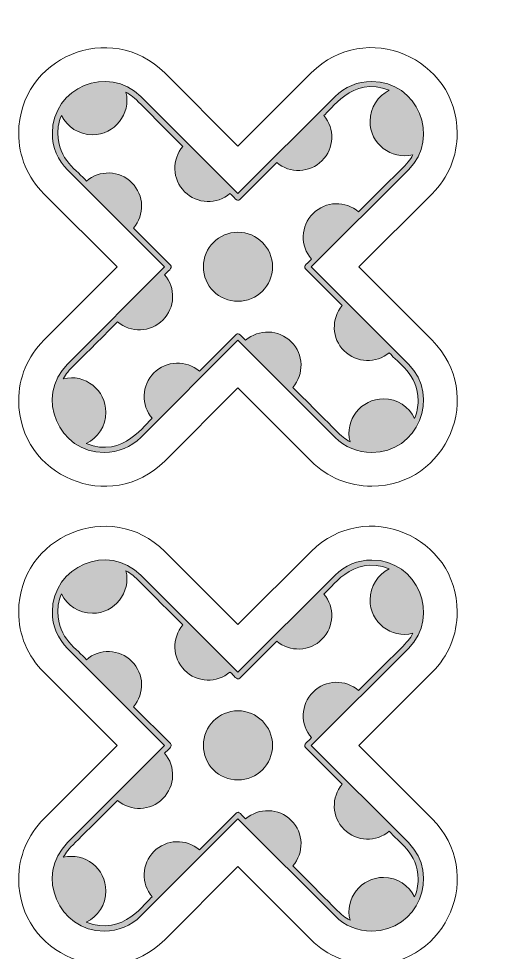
# Model space of a CAD drawing. Header units: inches. Extents: x -11.7 to 1.7, y -9.1 to -3.1.
# Drawn here: x -5.586 to -3.801, y -6.928 to -3.364 of the extents above; entities that cross this region are included whole.
import ezdxf

# ---------------------------------------------------------------- set-up
doc = ezdxf.new("R2010")
doc.units = ezdxf.units.IN
doc.header["$MEASUREMENT"] = 0
doc.layers.add('_U+0421_U+043B_U+043E_U+0439 1', color=7, linetype='Continuous')

msp = doc.modelspace()

# ---------------------------------------------------------------- hatches: boundary and pattern name
at = {"layer": '_U+0421_U+043B_U+043E_U+0439 1', "true_color": 0xffffff}
h = msp.add_hatch(color=7, dxfattribs=at)
h.dxf.hatch_style = 2
edge = h.paths.add_edge_path()
edge.add_spline(control_points=[(-4.469, -4.312), (-4.469, -4.312), (-4.0986, -3.9416), (-4.0986, -3.9416), (-3.9732, -3.8162), (-4.0641, -3.6037), (-4.2385, -3.6037), (-4.2914, -3.6037), (-4.3411, -3.6243), (-4.3785, -3.6617), (-4.3785, -3.6617), (-4.7489, -4.0321), (-4.7489, -4.0321), (-4.7489, -4.0321), (-5.1194, -3.6617), (-5.1194, -3.6617), (-5.2447, -3.5363), (-5.4573, -3.6271), (-5.4573, -3.8016), (-5.4573, -3.8545), (-5.4367, -3.9042), (-5.3993, -3.9416), (-5.3993, -3.9416), (-5.0288, -4.312), (-5.0288, -4.312), (-5.0288, -4.312), (-5.3993, -4.6825), (-5.3993, -4.6825), (-5.5246, -4.8078), (-5.4338, -5.0204), (-5.2594, -5.0204), (-5.2065, -5.0204), (-5.1568, -4.9998), (-5.1194, -4.9624), (-5.1194, -4.9624), (-4.7489, -4.5919), (-4.7489, -4.5919), (-4.7489, -4.5919), (-4.3785, -4.9624), (-4.3785, -4.9624), (-4.3411, -4.9998), (-4.2914, -5.0204), (-4.2385, -5.0204), (-4.0638, -5.0204), (-3.9735, -4.8076), (-4.0986, -4.6825), (-4.0986, -4.6825), (-4.469, -4.312), (-4.469, -4.312)], knot_values=[0, 0, 0, 0, 1, 1, 1, 2, 2, 2, 3, 3, 3, 4, 4, 4, 5, 5, 5, 6, 6, 6, 7, 7, 7, 8, 8, 8, 9, 9, 9, 10, 10, 10, 11, 11, 11, 12, 12, 12, 13, 13, 13, 14, 14, 14, 15, 15, 15, 16, 16, 16, 16], degree=3, periodic=1)
edge = h.paths.add_edge_path()
edge.add_spline(control_points=[(-4.0747, -4.8899), (-4.096, -4.8458), (-4.141, -4.8152), (-4.1933, -4.8152), (-4.279, -4.8152), (-4.3423, -4.896), (-4.3212, -4.9791), (-4.3615, -4.9578), (-4.364, -4.9441), (-4.5397, -4.7717), (-4.4959, -4.7216), (-4.4978, -4.6455), (-4.5455, -4.5978), (-4.5933, -4.55), (-4.6694, -4.5482), (-4.7195, -4.5919), (-4.7345, -4.5778), (-4.7458, -4.5594), (-4.7563, -4.5698), (-4.7563, -4.5698), (-4.8963, -4.7098), (-4.8963, -4.7098), (-4.9464, -4.6666), (-5.0221, -4.6687), (-5.0697, -4.7162), (-5.1172, -4.7638), (-5.1193, -4.8395), (-5.076, -4.8896), (-5.0988, -4.9045), (-5.1856, -5.0458), (-5.3281, -4.9857), (-5.2837, -4.9645), (-5.253, -4.9193), (-5.253, -4.8668), (-5.253, -4.7819), (-5.3324, -4.7186), (-5.4154, -4.7387), (-5.3943, -4.6995), (-5.3813, -4.6971), (-5.2086, -4.5213), (-5.1585, -4.5642), (-5.083, -4.5621), (-5.0355, -4.5147), (-4.988, -4.4672), (-4.9859, -4.3917), (-5.0289, -4.3415), (-5.0179, -4.3278), (-4.9951, -4.3163), (-5.0067, -4.3047), (-5.0067, -4.3047), (-5.1476, -4.1638), (-5.1476, -4.1638), (-5.1043, -4.1137), (-5.1064, -4.0381), (-5.1539, -3.9905), (-5.2015, -3.9429), (-5.2772, -3.9409), (-5.3273, -3.9841), (-5.3596, -3.9441), (-5.4364, -3.904), (-5.4364, -3.8016), (-5.4364, -3.7777), (-5.4317, -3.7546), (-5.4228, -3.7332), (-5.4013, -3.777), (-5.3565, -3.8072), (-5.3045, -3.8072), (-5.2198, -3.8072), (-5.1565, -3.7281), (-5.1763, -3.6451), (-5.1365, -3.6663), (-5.134, -3.6798), (-4.959, -3.8516), (-5.002, -3.9017), (-4.9998, -3.9772), (-4.9524, -4.0247), (-4.9049, -4.0721), (-4.8294, -4.0743), (-4.7793, -4.0313), (-4.7645, -4.0432), (-4.7532, -4.0659), (-4.7416, -4.0542), (-4.7416, -4.0542), (-4.6007, -3.9134), (-4.6007, -3.9134), (-4.5506, -3.9558), (-4.4755, -3.9535), (-4.4282, -3.9062), (-4.3809, -3.8589), (-4.3786, -3.7838), (-4.4211, -3.7337), (-4.3984, -3.7189), (-4.3132, -3.5797), (-4.1715, -3.6376), (-4.215, -3.6592), (-4.2449, -3.7038), (-4.2449, -3.7556), (-4.2449, -3.8411), (-4.1646, -3.9043), (-4.0815, -3.8836), (-4.1032, -3.9249), (-4.1199, -3.93), (-4.2884, -4.1019), (-4.3385, -4.0582), (-4.4146, -4.06), (-4.4624, -4.1078), (-4.5101, -4.1555), (-4.512, -4.2316), (-4.4682, -4.2817), (-4.4801, -4.2965), (-4.5028, -4.3078), (-4.4911, -4.3194), (-4.4911, -4.3194), (-4.3511, -4.4594), (-4.3511, -4.4594), (-4.3936, -4.5096), (-4.3912, -4.5847), (-4.3439, -4.6319), (-4.2967, -4.6792), (-4.2216, -4.6815), (-4.1714, -4.6391), (-4.1386, -4.6797), (-4.0614, -4.7198), (-4.0614, -4.8224), (-4.0614, -4.846), (-4.066, -4.8688), (-4.0747, -4.8899)], knot_values=[0, 0, 0, 0, 0.013889, 0.013889, 0.013889, 0.027778, 0.027778, 0.027778, 0.041667, 0.041667, 0.041667, 0.055556, 0.055556, 0.055556, 0.069444, 0.069444, 0.069444, 0.083333, 0.083333, 0.083333, 0.097222, 0.097222, 0.097222, 0.111111, 0.111111, 0.111111, 0.125, 0.125, 0.125, 0.138889, 0.138889, 0.138889, 0.152778, 0.152778, 0.152778, 0.166667, 0.166667, 0.166667, 0.180556, 0.180556, 0.180556, 0.194444, 0.194444, 0.194444, 0.208333, 0.208333, 0.208333, 0.222222, 0.222222, 0.222222, 0.236111, 0.236111, 0.236111, 0.25, 0.25, 0.25, 0.263889, 0.263889, 0.263889, 0.277778, 0.277778, 0.277778, 0.291667, 0.291667, 0.291667, 0.305556, 0.305556, 0.305556, 0.319444, 0.319444, 0.319444, 0.333333, 0.333333, 0.333333, 0.347222, 0.347222, 0.347222, 0.361111, 0.361111, 0.361111, 0.375, 0.375, 0.375, 0.388889, 0.388889, 0.388889, 0.402778, 0.402778, 0.402778, 0.416667, 0.416667, 0.416667, 0.430556, 0.430556, 0.430556, 0.444444, 0.444444, 0.444444, 0.458333, 0.458333, 0.458333, 0.472222, 0.472222, 0.472222, 0.486111, 0.486111, 0.486111, 0.5, 0.5, 0.5, 0.513889, 0.513889, 0.513889, 0.527778, 0.527778, 0.527778, 0.541667, 0.541667, 0.541667, 0.555556, 0.555556, 0.555556, 0.569444, 0.569444, 0.569444, 0.583333, 0.583333, 0.583333, 0.583333], degree=3, periodic=0)
edge.add_line((-4.0747, -4.8899), (-4.0747, -4.8899))
edge = h.paths.add_edge_path()
edge.add_spline(control_points=[(-4.7489, -4.1793), (-4.6761, -4.1793), (-4.617, -4.2384), (-4.617, -4.3112), (-4.617, -4.3841), (-4.6761, -4.4431), (-4.7489, -4.4431), (-4.8218, -4.4431), (-4.8808, -4.3841), (-4.8808, -4.3112), (-4.8808, -4.2384), (-4.8218, -4.1793), (-4.7489, -4.1793)], knot_values=[0, 0, 0, 0, 0.013889, 0.013889, 0.013889, 0.027778, 0.027778, 0.027778, 0.041667, 0.041667, 0.041667, 0.055556, 0.055556, 0.055556, 0.055556], degree=3, periodic=0)
edge.add_line((-4.7489, -4.1793), (-4.7489, -4.1793))
h = msp.add_hatch(color=7, dxfattribs=at)
h.dxf.hatch_style = 2
edge = h.paths.add_edge_path()
edge.add_spline(control_points=[(-4.469, -6.1389), (-4.469, -6.1389), (-4.0986, -5.7684), (-4.0986, -5.7684), (-3.9732, -5.6431), (-4.0641, -5.4306), (-4.2385, -5.4306), (-4.2914, -5.4306), (-4.3411, -5.4511), (-4.3785, -5.4885), (-4.3785, -5.4885), (-4.7489, -5.859), (-4.7489, -5.859), (-4.7489, -5.859), (-5.1194, -5.4885), (-5.1194, -5.4885), (-5.2447, -5.3632), (-5.4573, -5.454), (-5.4573, -5.6285), (-5.4573, -5.6813), (-5.4367, -5.731), (-5.3993, -5.7684), (-5.3993, -5.7684), (-5.0288, -6.1389), (-5.0288, -6.1389), (-5.0288, -6.1389), (-5.3993, -6.5094), (-5.3993, -6.5094), (-5.5246, -6.6347), (-5.4338, -6.8472), (-5.2594, -6.8472), (-5.2065, -6.8472), (-5.1568, -6.8266), (-5.1194, -6.7893), (-5.1194, -6.7893), (-4.7489, -6.4188), (-4.7489, -6.4188), (-4.7489, -6.4188), (-4.3785, -6.7893), (-4.3785, -6.7893), (-4.3411, -6.8266), (-4.2914, -6.8472), (-4.2385, -6.8472), (-4.0638, -6.8472), (-3.9735, -6.6344), (-4.0986, -6.5094), (-4.0986, -6.5094), (-4.469, -6.1389), (-4.469, -6.1389)], knot_values=[0, 0, 0, 0, 1, 1, 1, 2, 2, 2, 3, 3, 3, 4, 4, 4, 5, 5, 5, 6, 6, 6, 7, 7, 7, 8, 8, 8, 9, 9, 9, 10, 10, 10, 11, 11, 11, 12, 12, 12, 13, 13, 13, 14, 14, 14, 15, 15, 15, 16, 16, 16, 16], degree=3, periodic=1)
edge = h.paths.add_edge_path()
edge.add_spline(control_points=[(-4.0747, -6.7168), (-4.096, -6.6727), (-4.141, -6.6421), (-4.1933, -6.6421), (-4.279, -6.6421), (-4.3423, -6.7228), (-4.3212, -6.806), (-4.3615, -6.7847), (-4.364, -6.771), (-4.5397, -6.5986), (-4.4959, -6.5485), (-4.4978, -6.4724), (-4.5455, -6.4246), (-4.5933, -6.3769), (-4.6694, -6.375), (-4.7195, -6.4188), (-4.7345, -6.4047), (-4.7458, -6.3862), (-4.7563, -6.3967), (-4.7563, -6.3967), (-4.8963, -6.5367), (-4.8963, -6.5367), (-4.9464, -6.4935), (-5.0221, -6.4955), (-5.0697, -6.5431), (-5.1172, -6.5906), (-5.1193, -6.6663), (-5.076, -6.7164), (-5.0988, -6.7313), (-5.1856, -6.8726), (-5.3281, -6.8125), (-5.2837, -6.7913), (-5.253, -6.7462), (-5.253, -6.6937), (-5.253, -6.6088), (-5.3324, -6.5454), (-5.4154, -6.5655), (-5.3943, -6.5263), (-5.3813, -6.524), (-5.2086, -6.3481), (-5.1585, -6.3911), (-5.083, -6.389), (-5.0355, -6.3415), (-4.988, -6.294), (-4.9859, -6.2185), (-5.0289, -6.1684), (-5.0179, -6.1546), (-4.9951, -6.1431), (-5.0067, -6.1315), (-5.0067, -6.1315), (-5.1476, -5.9907), (-5.1476, -5.9907), (-5.1043, -5.9406), (-5.1064, -5.8649), (-5.1539, -5.8174), (-5.2015, -5.7698), (-5.2772, -5.7677), (-5.3273, -5.811), (-5.3596, -5.771), (-5.4364, -5.7309), (-5.4364, -5.6285), (-5.4364, -5.6046), (-5.4317, -5.5815), (-5.4228, -5.5601), (-5.4013, -5.6038), (-5.3565, -5.634), (-5.3045, -5.634), (-5.2198, -5.634), (-5.1565, -5.5549), (-5.1763, -5.472), (-5.1365, -5.4932), (-5.134, -5.5066), (-4.959, -5.6784), (-5.002, -5.7285), (-4.9998, -5.8041), (-4.9524, -5.8515), (-4.9049, -5.899), (-4.8294, -5.9011), (-4.7793, -5.8581), (-4.7645, -5.87), (-4.7532, -5.8928), (-4.7416, -5.8811), (-4.7416, -5.8811), (-4.6007, -5.7402), (-4.6007, -5.7402), (-4.5506, -5.7827), (-4.4755, -5.7804), (-4.4282, -5.7331), (-4.3809, -5.6858), (-4.3786, -5.6107), (-4.4211, -5.5606), (-4.3984, -5.5458), (-4.3132, -5.4066), (-4.1715, -5.4645), (-4.215, -5.4861), (-4.2449, -5.5307), (-4.2449, -5.5825), (-4.2449, -5.668), (-4.1646, -5.7312), (-4.0815, -5.7104), (-4.1032, -5.7518), (-4.1199, -5.7569), (-4.2884, -5.9288), (-4.3385, -5.885), (-4.4146, -5.8869), (-4.4624, -5.9347), (-4.5101, -5.9824), (-4.512, -6.0585), (-4.4682, -6.1086), (-4.4801, -6.1233), (-4.5028, -6.1346), (-4.4911, -6.1463), (-4.4911, -6.1463), (-4.3511, -6.2863), (-4.3511, -6.2863), (-4.3936, -6.3364), (-4.3912, -6.4115), (-4.3439, -6.4588), (-4.2967, -6.5061), (-4.2216, -6.5084), (-4.1714, -6.466), (-4.1386, -6.5066), (-4.0614, -6.5467), (-4.0614, -6.6493), (-4.0614, -6.6728), (-4.066, -6.6957), (-4.0747, -6.7168)], knot_values=[0, 0, 0, 0, 0.013889, 0.013889, 0.013889, 0.027778, 0.027778, 0.027778, 0.041667, 0.041667, 0.041667, 0.055556, 0.055556, 0.055556, 0.069444, 0.069444, 0.069444, 0.083333, 0.083333, 0.083333, 0.097222, 0.097222, 0.097222, 0.111111, 0.111111, 0.111111, 0.125, 0.125, 0.125, 0.138889, 0.138889, 0.138889, 0.152778, 0.152778, 0.152778, 0.166667, 0.166667, 0.166667, 0.180556, 0.180556, 0.180556, 0.194444, 0.194444, 0.194444, 0.208333, 0.208333, 0.208333, 0.222222, 0.222222, 0.222222, 0.236111, 0.236111, 0.236111, 0.25, 0.25, 0.25, 0.263889, 0.263889, 0.263889, 0.277778, 0.277778, 0.277778, 0.291667, 0.291667, 0.291667, 0.305556, 0.305556, 0.305556, 0.319444, 0.319444, 0.319444, 0.333333, 0.333333, 0.333333, 0.347222, 0.347222, 0.347222, 0.361111, 0.361111, 0.361111, 0.375, 0.375, 0.375, 0.388889, 0.388889, 0.388889, 0.402778, 0.402778, 0.402778, 0.416667, 0.416667, 0.416667, 0.430556, 0.430556, 0.430556, 0.444444, 0.444444, 0.444444, 0.458333, 0.458333, 0.458333, 0.472222, 0.472222, 0.472222, 0.486111, 0.486111, 0.486111, 0.5, 0.5, 0.5, 0.513889, 0.513889, 0.513889, 0.527778, 0.527778, 0.527778, 0.541667, 0.541667, 0.541667, 0.555556, 0.555556, 0.555556, 0.569444, 0.569444, 0.569444, 0.583333, 0.583333, 0.583333, 0.583333], degree=3, periodic=0)
edge.add_line((-4.0747, -6.7168), (-4.0747, -6.7168))
edge = h.paths.add_edge_path()
edge.add_spline(control_points=[(-4.7489, -6.0062), (-4.6761, -6.0062), (-4.617, -6.0652), (-4.617, -6.1381), (-4.617, -6.2109), (-4.6761, -6.27), (-4.7489, -6.27), (-4.8218, -6.27), (-4.8808, -6.2109), (-4.8808, -6.1381), (-4.8808, -6.0652), (-4.8218, -6.0062), (-4.7489, -6.0062)], knot_values=[0, 0, 0, 0, 0.013889, 0.013889, 0.013889, 0.027778, 0.027778, 0.027778, 0.041667, 0.041667, 0.041667, 0.055556, 0.055556, 0.055556, 0.055556], degree=3, periodic=0)
edge.add_line((-4.7489, -6.0062), (-4.7489, -6.0062))

# ---------------------------------------------------------------- linework, layer by layer
at = {"layer": '_U+0421_U+043B_U+043E_U+0439 1', "color": 1, "lineweight": 9, "true_color": 0xff0000}
for points in [[(-4.2385, -5.1488), (-4.3257, -5.1488), (-4.4077, -5.1149), (-4.4693, -5.0532), (-4.4693, -5.0532), (-4.7489, -4.7736), (-4.7489, -4.7736), (-4.7489, -4.7736), (-5.0286, -5.0532), (-5.0286, -5.0532), (-5.2352, -5.2599), (-5.5857, -5.1102), (-5.5857, -4.8224), (-5.5857, -4.7353), (-5.5518, -4.6533), (-5.4901, -4.5917), (-5.4901, -4.5917), (-5.2105, -4.312), (-5.2105, -4.312), (-5.2105, -4.312), (-5.4901, -4.0324), (-5.4901, -4.0324), (-5.5518, -3.9708), (-5.5857, -3.8888), (-5.5857, -3.8016), (-5.5857, -3.5135), (-5.2348, -3.3645), (-5.0286, -3.5708), (-5.0286, -3.5708), (-4.7489, -3.8504), (-4.7489, -3.8504), (-4.7489, -3.8504), (-4.4693, -3.5708), (-4.4693, -3.5708), (-4.2627, -3.3642), (-3.9121, -3.5139), (-3.9121, -3.8016), (-3.9121, -3.8888), (-3.9461, -3.9708), (-4.0077, -4.0324), (-4.0077, -4.0324), (-4.2874, -4.312), (-4.2874, -4.312), (-4.2874, -4.312), (-4.0077, -4.5917), (-4.0077, -4.5917), (-3.8011, -4.7983), (-3.9508, -5.1488), (-4.2385, -5.1488)], [(-4.2385, -6.9757), (-4.3257, -6.9757), (-4.4077, -6.9417), (-4.4693, -6.8801), (-4.4693, -6.8801), (-4.7489, -6.6005), (-4.7489, -6.6005), (-4.7489, -6.6005), (-5.0286, -6.8801), (-5.0286, -6.8801), (-5.2352, -7.0867), (-5.5857, -6.9371), (-5.5857, -6.6493), (-5.5857, -6.5621), (-5.5518, -6.4802), (-5.4901, -6.4185), (-5.4901, -6.4185), (-5.2105, -6.1389), (-5.2105, -6.1389), (-5.2105, -6.1389), (-5.4901, -5.8593), (-5.4901, -5.8593), (-5.5518, -5.7976), (-5.5857, -5.7157), (-5.5857, -5.6285), (-5.5857, -5.3404), (-5.2348, -5.1914), (-5.0286, -5.3977), (-5.0286, -5.3977), (-4.7489, -5.6773), (-4.7489, -5.6773), (-4.7489, -5.6773), (-4.4693, -5.3977), (-4.4693, -5.3977), (-4.2627, -5.191), (-3.9121, -5.3407), (-3.9121, -5.6285), (-3.9121, -5.7157), (-3.9461, -5.7976), (-4.0077, -5.8593), (-4.0077, -5.8593), (-4.2874, -6.1389), (-4.2874, -6.1389), (-4.2874, -6.1389), (-4.0077, -6.4185), (-4.0077, -6.4185), (-3.8011, -6.6251), (-3.9508, -6.9757), (-4.2385, -6.9757)]]:
    msp.add_open_spline(points, degree=3, knots=[0, 0, 0, 0, 1, 1, 1, 2, 2, 2, 3, 3, 3, 4, 4, 4, 5, 5, 5, 6, 6, 6, 7, 7, 7, 8, 8, 8, 9, 9, 9, 10, 10, 10, 11, 11, 11, 12, 12, 12, 13, 13, 13, 14, 14, 14, 15, 15, 15, 16, 16, 16, 16], dxfattribs=at)
at = {"layer": '_U+0421_U+043B_U+043E_U+0439 1', "lineweight": 0}
for points, knots in [([(-4.469, -4.312), (-4.469, -4.312), (-4.0986, -3.9416), (-4.0986, -3.9416), (-3.9732, -3.8162), (-4.0641, -3.6037), (-4.2385, -3.6037), (-4.2914, -3.6037), (-4.3411, -3.6243), (-4.3785, -3.6617), (-4.3785, -3.6617), (-4.7489, -4.0321), (-4.7489, -4.0321), (-4.7489, -4.0321), (-5.1194, -3.6617), (-5.1194, -3.6617), (-5.2447, -3.5363), (-5.4573, -3.6271), (-5.4573, -3.8016), (-5.4573, -3.8545), (-5.4367, -3.9042), (-5.3993, -3.9416), (-5.3993, -3.9416), (-5.0288, -4.312), (-5.0288, -4.312), (-5.0288, -4.312), (-5.3993, -4.6825), (-5.3993, -4.6825), (-5.5246, -4.8078), (-5.4338, -5.0204), (-5.2594, -5.0204), (-5.2065, -5.0204), (-5.1568, -4.9998), (-5.1194, -4.9624), (-5.1194, -4.9624), (-4.7489, -4.5919), (-4.7489, -4.5919), (-4.7489, -4.5919), (-4.3785, -4.9624), (-4.3785, -4.9624), (-4.3411, -4.9998), (-4.2914, -5.0204), (-4.2385, -5.0204), (-4.0638, -5.0204), (-3.9735, -4.8076), (-4.0986, -4.6825), (-4.0986, -4.6825), (-4.469, -4.312), (-4.469, -4.312)], [0, 0, 0, 0, 1, 1, 1, 2, 2, 2, 3, 3, 3, 4, 4, 4, 5, 5, 5, 6, 6, 6, 7, 7, 7, 8, 8, 8, 9, 9, 9, 10, 10, 10, 11, 11, 11, 12, 12, 12, 13, 13, 13, 14, 14, 14, 15, 15, 15, 16, 16, 16, 16]), ([(-4.0747, -4.8899), (-4.096, -4.8458), (-4.141, -4.8152), (-4.1933, -4.8152), (-4.279, -4.8152), (-4.3423, -4.896), (-4.3212, -4.9791), (-4.3615, -4.9578), (-4.364, -4.9441), (-4.5397, -4.7717), (-4.4959, -4.7216), (-4.4978, -4.6455), (-4.5455, -4.5978), (-4.5933, -4.55), (-4.6694, -4.5482), (-4.7195, -4.5919), (-4.7345, -4.5778), (-4.7458, -4.5594), (-4.7563, -4.5698), (-4.7563, -4.5698), (-4.8963, -4.7098), (-4.8963, -4.7098), (-4.9464, -4.6666), (-5.0221, -4.6687), (-5.0697, -4.7162), (-5.1172, -4.7638), (-5.1193, -4.8395), (-5.076, -4.8896), (-5.0988, -4.9045), (-5.1856, -5.0458), (-5.3281, -4.9857), (-5.2837, -4.9645), (-5.253, -4.9193), (-5.253, -4.8668), (-5.253, -4.7819), (-5.3324, -4.7186), (-5.4154, -4.7387), (-5.3943, -4.6995), (-5.3813, -4.6971), (-5.2086, -4.5213), (-5.1585, -4.5642), (-5.083, -4.5621), (-5.0355, -4.5147), (-4.988, -4.4672), (-4.9859, -4.3917), (-5.0289, -4.3415), (-5.0179, -4.3278), (-4.9951, -4.3163), (-5.0067, -4.3047), (-5.0067, -4.3047), (-5.1476, -4.1638), (-5.1476, -4.1638), (-5.1043, -4.1137), (-5.1064, -4.0381), (-5.1539, -3.9905), (-5.2015, -3.9429), (-5.2772, -3.9409), (-5.3273, -3.9841), (-5.3596, -3.9441), (-5.4364, -3.904), (-5.4364, -3.8016), (-5.4364, -3.7777), (-5.4317, -3.7546), (-5.4228, -3.7332), (-5.4013, -3.777), (-5.3565, -3.8072), (-5.3045, -3.8072), (-5.2198, -3.8072), (-5.1565, -3.7281), (-5.1763, -3.6451), (-5.1365, -3.6663), (-5.134, -3.6798), (-4.959, -3.8516), (-5.002, -3.9017), (-4.9998, -3.9772), (-4.9524, -4.0247), (-4.9049, -4.0721), (-4.8294, -4.0743), (-4.7793, -4.0313), (-4.7645, -4.0432), (-4.7532, -4.0659), (-4.7416, -4.0542), (-4.7416, -4.0542), (-4.6007, -3.9134), (-4.6007, -3.9134), (-4.5506, -3.9558), (-4.4755, -3.9535), (-4.4282, -3.9062), (-4.3809, -3.8589), (-4.3786, -3.7838), (-4.4211, -3.7337), (-4.3984, -3.7189), (-4.3132, -3.5797), (-4.1715, -3.6376), (-4.215, -3.6592), (-4.2449, -3.7038), (-4.2449, -3.7556), (-4.2449, -3.8411), (-4.1646, -3.9043), (-4.0815, -3.8836), (-4.1032, -3.9249), (-4.1199, -3.93), (-4.2884, -4.1019), (-4.3385, -4.0582), (-4.4146, -4.06), (-4.4624, -4.1078), (-4.5101, -4.1555), (-4.512, -4.2316), (-4.4682, -4.2817), (-4.4801, -4.2965), (-4.5028, -4.3078), (-4.4911, -4.3194), (-4.4911, -4.3194), (-4.3511, -4.4594), (-4.3511, -4.4594), (-4.3936, -4.5096), (-4.3912, -4.5847), (-4.3439, -4.6319), (-4.2967, -4.6792), (-4.2216, -4.6815), (-4.1714, -4.6391), (-4.1386, -4.6797), (-4.0614, -4.7198), (-4.0614, -4.8224), (-4.0614, -4.846), (-4.066, -4.8688), (-4.0747, -4.8899)], [0, 0, 0, 0, 1, 1, 1, 2, 2, 2, 3, 3, 3, 4, 4, 4, 5, 5, 5, 6, 6, 6, 7, 7, 7, 8, 8, 8, 9, 9, 9, 10, 10, 10, 11, 11, 11, 12, 12, 12, 13, 13, 13, 14, 14, 14, 15, 15, 15, 16, 16, 16, 17, 17, 17, 18, 18, 18, 19, 19, 19, 20, 20, 20, 21, 21, 21, 22, 22, 22, 23, 23, 23, 24, 24, 24, 25, 25, 25, 26, 26, 26, 27, 27, 27, 28, 28, 28, 29, 29, 29, 30, 30, 30, 31, 31, 31, 32, 32, 32, 33, 33, 33, 34, 34, 34, 35, 35, 35, 36, 36, 36, 37, 37, 37, 38, 38, 38, 39, 39, 39, 40, 40, 40, 41, 41, 41, 42, 42, 42, 42]), ([(-4.7489, -4.1793), (-4.6761, -4.1793), (-4.617, -4.2384), (-4.617, -4.3112), (-4.617, -4.3841), (-4.6761, -4.4431), (-4.7489, -4.4431), (-4.8218, -4.4431), (-4.8808, -4.3841), (-4.8808, -4.3112), (-4.8808, -4.2384), (-4.8218, -4.1793), (-4.7489, -4.1793)], [0, 0, 0, 0, 1, 1, 1, 2, 2, 2, 3, 3, 3, 4, 4, 4, 4]), ([(-4.469, -6.1389), (-4.469, -6.1389), (-4.0986, -5.7684), (-4.0986, -5.7684), (-3.9732, -5.6431), (-4.0641, -5.4306), (-4.2385, -5.4306), (-4.2914, -5.4306), (-4.3411, -5.4511), (-4.3785, -5.4885), (-4.3785, -5.4885), (-4.7489, -5.859), (-4.7489, -5.859), (-4.7489, -5.859), (-5.1194, -5.4885), (-5.1194, -5.4885), (-5.2447, -5.3632), (-5.4573, -5.454), (-5.4573, -5.6285), (-5.4573, -5.6813), (-5.4367, -5.731), (-5.3993, -5.7684), (-5.3993, -5.7684), (-5.0288, -6.1389), (-5.0288, -6.1389), (-5.0288, -6.1389), (-5.3993, -6.5094), (-5.3993, -6.5094), (-5.5246, -6.6347), (-5.4338, -6.8472), (-5.2594, -6.8472), (-5.2065, -6.8472), (-5.1568, -6.8266), (-5.1194, -6.7893), (-5.1194, -6.7893), (-4.7489, -6.4188), (-4.7489, -6.4188), (-4.7489, -6.4188), (-4.3785, -6.7893), (-4.3785, -6.7893), (-4.3411, -6.8266), (-4.2914, -6.8472), (-4.2385, -6.8472), (-4.0638, -6.8472), (-3.9735, -6.6344), (-4.0986, -6.5094), (-4.0986, -6.5094), (-4.469, -6.1389), (-4.469, -6.1389)], [0, 0, 0, 0, 1, 1, 1, 2, 2, 2, 3, 3, 3, 4, 4, 4, 5, 5, 5, 6, 6, 6, 7, 7, 7, 8, 8, 8, 9, 9, 9, 10, 10, 10, 11, 11, 11, 12, 12, 12, 13, 13, 13, 14, 14, 14, 15, 15, 15, 16, 16, 16, 16]), ([(-4.0747, -6.7168), (-4.096, -6.6727), (-4.141, -6.6421), (-4.1933, -6.6421), (-4.279, -6.6421), (-4.3423, -6.7228), (-4.3212, -6.806), (-4.3615, -6.7847), (-4.364, -6.771), (-4.5397, -6.5986), (-4.4959, -6.5485), (-4.4978, -6.4724), (-4.5455, -6.4246), (-4.5933, -6.3769), (-4.6694, -6.375), (-4.7195, -6.4188), (-4.7345, -6.4047), (-4.7458, -6.3862), (-4.7563, -6.3967), (-4.7563, -6.3967), (-4.8963, -6.5367), (-4.8963, -6.5367), (-4.9464, -6.4935), (-5.0221, -6.4955), (-5.0697, -6.5431), (-5.1172, -6.5906), (-5.1193, -6.6663), (-5.076, -6.7164), (-5.0988, -6.7313), (-5.1856, -6.8726), (-5.3281, -6.8125), (-5.2837, -6.7913), (-5.253, -6.7462), (-5.253, -6.6937), (-5.253, -6.6088), (-5.3324, -6.5454), (-5.4154, -6.5655), (-5.3943, -6.5263), (-5.3813, -6.524), (-5.2086, -6.3481), (-5.1585, -6.3911), (-5.083, -6.389), (-5.0355, -6.3415), (-4.988, -6.294), (-4.9859, -6.2185), (-5.0289, -6.1684), (-5.0179, -6.1546), (-4.9951, -6.1431), (-5.0067, -6.1315), (-5.0067, -6.1315), (-5.1476, -5.9907), (-5.1476, -5.9907), (-5.1043, -5.9406), (-5.1064, -5.8649), (-5.1539, -5.8174), (-5.2015, -5.7698), (-5.2772, -5.7677), (-5.3273, -5.811), (-5.3596, -5.771), (-5.4364, -5.7309), (-5.4364, -5.6285), (-5.4364, -5.6046), (-5.4317, -5.5815), (-5.4228, -5.5601), (-5.4013, -5.6038), (-5.3565, -5.634), (-5.3045, -5.634), (-5.2198, -5.634), (-5.1565, -5.5549), (-5.1763, -5.472), (-5.1365, -5.4932), (-5.134, -5.5066), (-4.959, -5.6784), (-5.002, -5.7285), (-4.9998, -5.8041), (-4.9524, -5.8515), (-4.9049, -5.899), (-4.8294, -5.9011), (-4.7793, -5.8581), (-4.7645, -5.87), (-4.7532, -5.8928), (-4.7416, -5.8811), (-4.7416, -5.8811), (-4.6007, -5.7402), (-4.6007, -5.7402), (-4.5506, -5.7827), (-4.4755, -5.7804), (-4.4282, -5.7331), (-4.3809, -5.6858), (-4.3786, -5.6107), (-4.4211, -5.5606), (-4.3984, -5.5458), (-4.3132, -5.4066), (-4.1715, -5.4645), (-4.215, -5.4861), (-4.2449, -5.5307), (-4.2449, -5.5825), (-4.2449, -5.668), (-4.1646, -5.7312), (-4.0815, -5.7104), (-4.1032, -5.7518), (-4.1199, -5.7569), (-4.2884, -5.9288), (-4.3385, -5.885), (-4.4146, -5.8869), (-4.4624, -5.9347), (-4.5101, -5.9824), (-4.512, -6.0585), (-4.4682, -6.1086), (-4.4801, -6.1233), (-4.5028, -6.1346), (-4.4911, -6.1463), (-4.4911, -6.1463), (-4.3511, -6.2863), (-4.3511, -6.2863), (-4.3936, -6.3364), (-4.3912, -6.4115), (-4.3439, -6.4588), (-4.2967, -6.5061), (-4.2216, -6.5084), (-4.1714, -6.466), (-4.1386, -6.5066), (-4.0614, -6.5467), (-4.0614, -6.6493), (-4.0614, -6.6728), (-4.066, -6.6957), (-4.0747, -6.7168)], [0, 0, 0, 0, 1, 1, 1, 2, 2, 2, 3, 3, 3, 4, 4, 4, 5, 5, 5, 6, 6, 6, 7, 7, 7, 8, 8, 8, 9, 9, 9, 10, 10, 10, 11, 11, 11, 12, 12, 12, 13, 13, 13, 14, 14, 14, 15, 15, 15, 16, 16, 16, 17, 17, 17, 18, 18, 18, 19, 19, 19, 20, 20, 20, 21, 21, 21, 22, 22, 22, 23, 23, 23, 24, 24, 24, 25, 25, 25, 26, 26, 26, 27, 27, 27, 28, 28, 28, 29, 29, 29, 30, 30, 30, 31, 31, 31, 32, 32, 32, 33, 33, 33, 34, 34, 34, 35, 35, 35, 36, 36, 36, 37, 37, 37, 38, 38, 38, 39, 39, 39, 40, 40, 40, 41, 41, 41, 42, 42, 42, 42]), ([(-4.7489, -6.0062), (-4.6761, -6.0062), (-4.617, -6.0652), (-4.617, -6.1381), (-4.617, -6.2109), (-4.6761, -6.27), (-4.7489, -6.27), (-4.8218, -6.27), (-4.8808, -6.2109), (-4.8808, -6.1381), (-4.8808, -6.0652), (-4.8218, -6.0062), (-4.7489, -6.0062)], [0, 0, 0, 0, 1, 1, 1, 2, 2, 2, 3, 3, 3, 4, 4, 4, 4])]:
    msp.add_open_spline(points, degree=3, knots=knots, dxfattribs=at)

doc.saveas('drawing.dxf')
